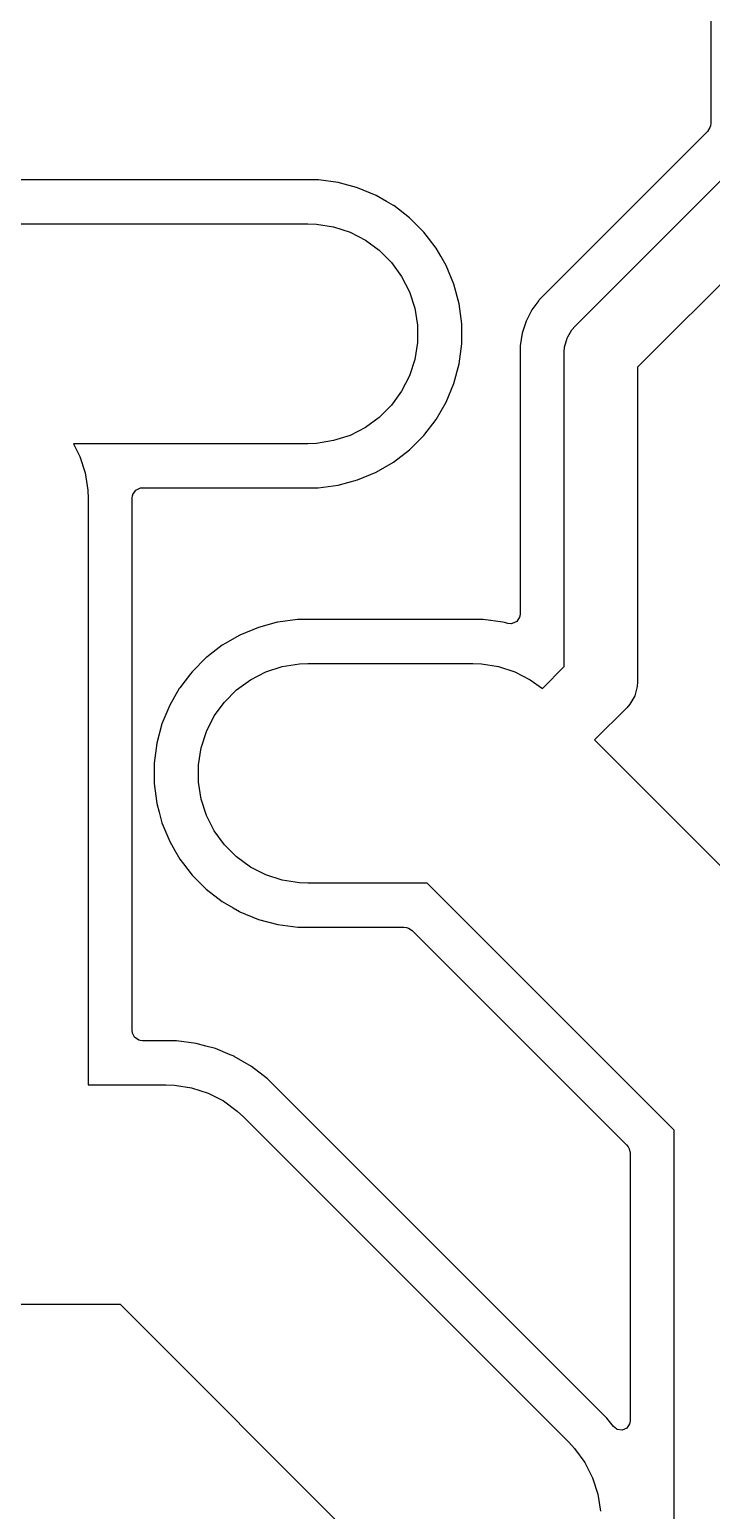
# Model space of a CAD drawing. Header units: inches. Extents: x 1.32 to 5.22, y -7.01 to -1.14.
# Drawn here: x 3.079 to 3.445, y -4.717 to -3.921 of the extents above; entities that cross this region are included whole.
import ezdxf

# ---------------------------------------------------------------- set-up
doc = ezdxf.new("R2010")
doc.units = ezdxf.units.IN
doc.header["$MEASUREMENT"] = 0
doc.layers.add('F.Cu', color=13, linetype='CONTINUOUS', true_color=0xc83434)

msp = doc.modelspace()

# ---------------------------------------------------------------- linework, layer by layer
at = {"layer": 'F.Cu', "linetype": 'CONTINUOUS'}
for p, q in [((3.44488, -3.85875), (3.44488, -3.97144)), ((3.37191, -4.08057), (3.48411, -3.96836)), ((3.44316, -3.97588), (3.3526, -4.06644)), ((3.44439, -3.9738), (3.44316, -3.97588)), ((3.44468, -3.97281), (3.44439, -3.9738)), ((3.44488, -3.97144), (3.44468, -3.97281)), ((3.23377, -4.00195), (2.96802, -4.00195)), ((3.23385, -4.00196), (3.23377, -4.00195)), ((3.23377, -4.00195), (3.23377, -4.00195)), ((3.23377, -4.00195), (3.23377, -4.00195)), ((3.23393, -4.00197), (3.23385, -4.00196)), ((3.24451, -4.00336), (3.23393, -4.00197)), ((3.50619, -4.00197), (3.40551, -4.10264)), ((3.24975, -4.00477), (3.24451, -4.00336)), ((3.24451, -4.00336), (3.24451, -4.00336)), ((3.24451, -4.00336), (3.24451, -4.00336)), ((3.25327, -4.00571), (3.24975, -4.00477)), ((3.24975, -4.00477), (3.24975, -4.00477)), ((3.25499, -4.00617), (3.25327, -4.00571)), ((3.265, -4.01032), (3.25499, -4.00617)), ((3.27065, -4.01358), (3.265, -4.01032)), ((3.265, -4.01032), (3.265, -4.01032)), ((3.27439, -4.01574), (3.27065, -4.01358)), ((3.27065, -4.01358), (3.27065, -4.01358)), ((3.2744, -4.01575), (3.27439, -4.01574)), ((3.27445, -4.01579), (3.2744, -4.01575)), ((3.28299, -4.02234), (3.27445, -4.01579)), ((2.9626, -4.02559), (3.22835, -4.02559)), ((3.22835, -4.02559), (3.23298, -4.02577)), ((3.23298, -4.02577), (3.24213, -4.02722)), ((3.29065, -4.03), (3.28299, -4.02234)), ((3.28299, -4.02234), (3.28299, -4.02234)), ((3.24213, -4.02722), (3.25095, -4.03009)), ((3.25095, -4.03009), (3.2592, -4.03429)), ((3.29066, -4.03), (3.29065, -4.03)), ((3.29065, -4.03), (3.29065, -4.03)), ((3.29314, -4.03324), (3.29066, -4.03)), ((3.29066, -4.03), (3.29066, -4.03)), ((3.29725, -4.0386), (3.29314, -4.03324)), ((3.2592, -4.03429), (3.2667, -4.03974)), ((3.2667, -4.03974), (3.27325, -4.04629)), ((3.29977, -4.04296), (3.29725, -4.0386)), ((3.29725, -4.0386), (3.29725, -4.0386)), ((3.27325, -4.04629), (3.2787, -4.05379)), ((3.3026, -4.04786), (3.29977, -4.04296)), ((3.29977, -4.04296), (3.29977, -4.04296)), ((3.30264, -4.04792), (3.3026, -4.04786)), ((3.30267, -4.04798), (3.30264, -4.04792)), ((3.30268, -4.04801), (3.30267, -4.04798)), ((3.30682, -4.05801), (3.30268, -4.04801)), ((3.2787, -4.05379), (3.28291, -4.06205)), ((3.30963, -4.06848), (3.30682, -4.05801)), ((3.28291, -4.06205), (3.28577, -4.07086)), ((3.28577, -4.07086), (3.28722, -4.08001)), ((3.31104, -4.07923), (3.30963, -4.06848)), ((3.34877, -4.07178), (3.34567, -4.07786)), ((3.35133, -4.06826), (3.34877, -4.07178)), ((3.34877, -4.07178), (3.34877, -4.07178)), ((3.35244, -4.06673), (3.35133, -4.06826)), ((3.35133, -4.06826), (3.35133, -4.06826)), ((3.3526, -4.06644), (3.35244, -4.06673)), ((3.28722, -4.08001), (3.28722, -4.08928)), ((3.31104, -4.09007), (3.31104, -4.07923)), ((3.34567, -4.07786), (3.34357, -4.08434)), ((3.37021, -4.0825), (3.37191, -4.08057)), ((3.28722, -4.08928), (3.28577, -4.09843)), ((3.34357, -4.08434), (3.3425, -4.09108)), ((3.36631, -4.09192), (3.36764, -4.08696)), ((3.36764, -4.08696), (3.36803, -4.08628)), ((3.36803, -4.08628), (3.37021, -4.0825)), ((3.37021, -4.0825), (3.37021, -4.0825)), ((3.30963, -4.10081), (3.31104, -4.09007)), ((3.3425, -4.09108), (3.3425, -4.23504)), ((3.36614, -4.09449), (3.36631, -4.09192)), ((3.36614, -4.2635), (3.36614, -4.09449)), ((3.36631, -4.09192), (3.36631, -4.09192)), ((3.28577, -4.09843), (3.28291, -4.10725)), ((3.30682, -4.11128), (3.30963, -4.10081)), ((3.40551, -4.10264), (3.40551, -4.27165)), ((3.28291, -4.10725), (3.2787, -4.1155)), ((3.30267, -4.1213), (3.30682, -4.11128)), ((3.2787, -4.1155), (3.27325, -4.123)), ((3.29725, -4.13069), (3.30267, -4.1213)), ((3.2667, -4.12955), (3.2592, -4.135)), ((3.27325, -4.123), (3.2667, -4.12955)), ((3.2592, -4.135), (3.25095, -4.13921)), ((3.29065, -4.13929), (3.29725, -4.13069)), ((3.22835, -4.1437), (3.10221, -4.1437)), ((3.10221, -4.1437), (3.10426, -4.14772)), ((3.23298, -4.14352), (3.22835, -4.1437)), ((3.24213, -4.14207), (3.23298, -4.14352)), ((3.25095, -4.13921), (3.24213, -4.14207)), ((3.28299, -4.14695), (3.29065, -4.13929)), ((3.10426, -4.14772), (3.10574, -4.15063)), ((3.10574, -4.15063), (3.1086, -4.15944)), ((3.265, -4.15897), (3.27439, -4.15355)), ((3.27439, -4.15355), (3.28299, -4.14695)), ((3.1086, -4.15944), (3.11005, -4.16859)), ((3.25499, -4.16312), (3.265, -4.15897)), ((3.11005, -4.16859), (3.11024, -4.17323)), ((3.13425, -4.17096), (3.13574, -4.16865)), ((3.13574, -4.16865), (3.13579, -4.1686)), ((3.13579, -4.1686), (3.13795, -4.16752)), ((3.13795, -4.16752), (3.13825, -4.16745)), ((3.13825, -4.16745), (3.13928, -4.16734)), ((3.13928, -4.16734), (3.23377, -4.16734)), ((3.23377, -4.16734), (3.24451, -4.16593)), ((3.23377, -4.16734), (3.23377, -4.16734)), ((3.24451, -4.16593), (3.25499, -4.16312)), ((3.11024, -4.17323), (3.11024, -4.48819)), ((3.13388, -4.17293), (3.13408, -4.17155)), ((3.13388, -4.1789), (3.13388, -4.17293)), ((3.13408, -4.17155), (3.13412, -4.17141)), ((3.13412, -4.17141), (3.13425, -4.17096)), ((3.13388, -4.17891), (3.13388, -4.1789)), ((3.13388, -4.45914), (3.13388, -4.17891)), ((3.2112, -4.23985), (3.20171, -4.24239)), ((3.21204, -4.23962), (3.2112, -4.23985)), ((3.2112, -4.23985), (3.2112, -4.23985)), ((3.21211, -4.2396), (3.21204, -4.23962)), ((3.21218, -4.23958), (3.21211, -4.2396)), ((3.22276, -4.23819), (3.21218, -4.23958)), ((3.21218, -4.23958), (3.21218, -4.23958)), ((3.22284, -4.23818), (3.22276, -4.23819)), ((3.22293, -4.23817), (3.22284, -4.23818)), ((3.32235, -4.23817), (3.22293, -4.23817)), ((3.22293, -4.23817), (3.22293, -4.23817)), ((3.22293, -4.23817), (3.22293, -4.23817)), ((3.32243, -4.23818), (3.32235, -4.23817)), ((3.32235, -4.23817), (3.32235, -4.23817)), ((3.32235, -4.23817), (3.32235, -4.23817)), ((3.32251, -4.23819), (3.32243, -4.23818)), ((3.3331, -4.23958), (3.32251, -4.23819)), ((3.33407, -4.23985), (3.3331, -4.23958)), ((3.3331, -4.23958), (3.3331, -4.23958)), ((3.33587, -4.24033), (3.33407, -4.23985)), ((3.33407, -4.23985), (3.33407, -4.23985)), ((3.33783, -4.24044), (3.33587, -4.24033)), ((3.33816, -4.2404), (3.33783, -4.24044)), ((3.34066, -4.23925), (3.33816, -4.2404)), ((3.34215, -4.23694), (3.34066, -4.23925)), ((3.3423, -4.23642), (3.34215, -4.23694)), ((3.3425, -4.23504), (3.3423, -4.23642)), ((3.19169, -4.24654), (3.18375, -4.25113)), ((3.20171, -4.24239), (3.19169, -4.24654)), ((3.19169, -4.24654), (3.19169, -4.24654)), ((3.20171, -4.24239), (3.20171, -4.24239)), ((3.17585, -4.25691), (3.17391, -4.2584)), ((3.1823, -4.25196), (3.17585, -4.25691)), ((3.18251, -4.25184), (3.1823, -4.25196)), ((3.18375, -4.25113), (3.18251, -4.25184)), ((3.18251, -4.25184), (3.18251, -4.25184)), ((3.18375, -4.25113), (3.18375, -4.25113)), ((3.1737, -4.25856), (3.16604, -4.26622)), ((3.17391, -4.2584), (3.1737, -4.25856)), ((3.1737, -4.25856), (3.1737, -4.25856)), ((3.1737, -4.25856), (3.1737, -4.25856)), ((3.20575, -4.26631), (3.21456, -4.26344)), ((3.21456, -4.26344), (3.22371, -4.26199)), ((3.22371, -4.26199), (3.22835, -4.26181)), ((3.22835, -4.26181), (3.31693, -4.26181)), ((3.31693, -4.26181), (3.32156, -4.26199)), ((3.32156, -4.26199), (3.33072, -4.26344)), ((3.33072, -4.26344), (3.33953, -4.26631)), ((3.35435, -4.27529), (3.36614, -4.2635)), ((3.16515, -4.26738), (3.15944, -4.27482)), ((3.16604, -4.26622), (3.16515, -4.26738)), ((3.16604, -4.26622), (3.16604, -4.26622)), ((3.16604, -4.26622), (3.16604, -4.26622)), ((3.16604, -4.26622), (3.16604, -4.26622)), ((3.18999, -4.27596), (3.19749, -4.27051)), ((3.19749, -4.27051), (3.20575, -4.26631)), ((3.33953, -4.26631), (3.34779, -4.27051)), ((3.34779, -4.27051), (3.35435, -4.27529)), ((3.40551, -4.27165), (3.40534, -4.27422)), ((3.15919, -4.27525), (3.15402, -4.28421)), ((3.1593, -4.27501), (3.15919, -4.27525)), ((3.15944, -4.27482), (3.1593, -4.27501)), ((3.18344, -4.28251), (3.18999, -4.27596)), ((3.40401, -4.27919), (3.40144, -4.28364)), ((3.40441, -4.27772), (3.40401, -4.27919)), ((3.40534, -4.27422), (3.40441, -4.27772)), ((3.40534, -4.27422), (3.40534, -4.27422)), ((3.15402, -4.28421), (3.14987, -4.29423)), ((3.15402, -4.28421), (3.15402, -4.28421)), ((3.17799, -4.29001), (3.18344, -4.28251)), ((3.39975, -4.28557), (3.38245, -4.30287)), ((3.40144, -4.28364), (3.39975, -4.28557)), ((3.40144, -4.28364), (3.40144, -4.28364)), ((3.14987, -4.29423), (3.14706, -4.3047)), ((3.14987, -4.29423), (3.14987, -4.29423)), ((3.17379, -4.29827), (3.17799, -4.29001)), ((3.14706, -4.3047), (3.14565, -4.31545)), ((3.14706, -4.3047), (3.14706, -4.3047)), ((3.14706, -4.3047), (3.14706, -4.3047)), ((3.17092, -4.30708), (3.17379, -4.29827)), ((3.38245, -4.30287), (3.52601, -4.44643)), ((3.16947, -4.31623), (3.17092, -4.30708)), ((3.14565, -4.31545), (3.14565, -4.31545)), ((3.14565, -4.31545), (3.14565, -4.32629)), ((3.16947, -4.3255), (3.16947, -4.31623)), ((3.14565, -4.32629), (3.14565, -4.32629)), ((3.14565, -4.32629), (3.14653, -4.33299)), ((3.17092, -4.33465), (3.16947, -4.3255)), ((3.14653, -4.33299), (3.14706, -4.33703)), ((3.17379, -4.34347), (3.17092, -4.33465)), ((3.14706, -4.33703), (3.14706, -4.33703)), ((3.14706, -4.33703), (3.14706, -4.33703)), ((3.14706, -4.33703), (3.14832, -4.34174)), ((3.14832, -4.34174), (3.14987, -4.34751)), ((3.17799, -4.35172), (3.17379, -4.34347)), ((3.14987, -4.34751), (3.14987, -4.34751)), ((3.14987, -4.34751), (3.14987, -4.34751)), ((3.14987, -4.34751), (3.15402, -4.35752)), ((3.18344, -4.35922), (3.17799, -4.35172)), ((3.15402, -4.35752), (3.15683, -4.36239)), ((3.18999, -4.36577), (3.18344, -4.35922)), ((3.15683, -4.36239), (3.15944, -4.36691)), ((3.15944, -4.36691), (3.16135, -4.3694)), ((3.19749, -4.37122), (3.18999, -4.36577)), ((3.16135, -4.3694), (3.16604, -4.37551)), ((3.16604, -4.37551), (3.16604, -4.37551)), ((3.16604, -4.37551), (3.16604, -4.37551)), ((3.16604, -4.37551), (3.1737, -4.38317)), ((3.20575, -4.37543), (3.19749, -4.37122)), ((3.21456, -4.37829), (3.20575, -4.37543)), ((3.1737, -4.38317), (3.1737, -4.38317)), ((3.1737, -4.38317), (3.1737, -4.38317)), ((3.1737, -4.38317), (3.1737, -4.38317)), ((3.1737, -4.38317), (3.1823, -4.38977)), ((3.22371, -4.37974), (3.21456, -4.37829)), ((3.22835, -4.37992), (3.22371, -4.37974)), ((3.29247, -4.37992), (3.22835, -4.37992)), ((3.4252, -4.51265), (3.29247, -4.37992)), ((3.1823, -4.38977), (3.18809, -4.39311)), ((3.18809, -4.39311), (3.18809, -4.39311)), ((3.18809, -4.39311), (3.19156, -4.39512)), ((3.19156, -4.39512), (3.19162, -4.39516)), ((3.19162, -4.39516), (3.19168, -4.39519)), ((3.19168, -4.39519), (3.19171, -4.3952)), ((3.19171, -4.3952), (3.20171, -4.39934)), ((3.20171, -4.39934), (3.21218, -4.40215)), ((3.21218, -4.40215), (3.22293, -4.40356)), ((3.22293, -4.40356), (3.27995, -4.40356)), ((3.27995, -4.40356), (3.28133, -4.40376)), ((3.28133, -4.40376), (3.28232, -4.40405)), ((3.28232, -4.40405), (3.2844, -4.40528)), ((3.2844, -4.40528), (3.39963, -4.52052)), ((3.13399, -4.46018), (3.13388, -4.45914)), ((3.13405, -4.46048), (3.13399, -4.46018)), ((3.13514, -4.46264), (3.13405, -4.46048)), ((3.13518, -4.46269), (3.13514, -4.46264)), ((3.1375, -4.46418), (3.13518, -4.46269)), ((3.13809, -4.46435), (3.1375, -4.46418)), ((3.13946, -4.46455), (3.13809, -4.46435)), ((3.15743, -4.46455), (3.13946, -4.46455)), ((3.15751, -4.46456), (3.15743, -4.46455)), ((3.15743, -4.46455), (3.15743, -4.46455)), ((3.15743, -4.46455), (3.15743, -4.46455)), ((3.15743, -4.46455), (3.15743, -4.46455)), ((3.15759, -4.46457), (3.15751, -4.46456)), ((3.16818, -4.46596), (3.15759, -4.46457)), ((3.17341, -4.46737), (3.16818, -4.46596)), ((3.16818, -4.46596), (3.16818, -4.46596)), ((3.16818, -4.46596), (3.16818, -4.46596)), ((3.17865, -4.46877), (3.17341, -4.46737)), ((3.17341, -4.46737), (3.17341, -4.46737)), ((3.1865, -4.47202), (3.17865, -4.46877)), ((3.18864, -4.47291), (3.1865, -4.47202)), ((3.18866, -4.47292), (3.18864, -4.47291)), ((3.19805, -4.47834), (3.18866, -4.47292)), ((3.18866, -4.47292), (3.18866, -4.47292)), ((3.20665, -4.48494), (3.19805, -4.47834)), ((3.38908, -4.66736), (3.20665, -4.48494)), ((3.20665, -4.48494), (3.20665, -4.48494)), ((3.20665, -4.48494), (3.20665, -4.48494)), ((3.20665, -4.48494), (3.20665, -4.48494)), ((3.11024, -4.48819), (3.15201, -4.48819)), ((3.15201, -4.48819), (3.15664, -4.48837)), ((3.15664, -4.48837), (3.16579, -4.48982)), ((3.16579, -4.48982), (3.17461, -4.49268)), ((3.17461, -4.49268), (3.18286, -4.49689)), ((3.18286, -4.49689), (3.19036, -4.50234)), ((3.19036, -4.50234), (3.19377, -4.50549)), ((3.19377, -4.50549), (3.36853, -4.68025)), ((3.4252, -5.27559), (3.4252, -4.51265)), ((3.39963, -4.52052), (3.40046, -4.52163)), ((3.40046, -4.52163), (3.40096, -4.52254)), ((3.40096, -4.52254), (3.40156, -4.52488)), ((3.40156, -4.52488), (3.40156, -4.66854)), ((3.12755, -4.6063), (3.05118, -4.6063)), ((3.26772, -4.74647), (3.12755, -4.6063)), ((3.39254, -4.67188), (3.38908, -4.66736)), ((3.38908, -4.66736), (3.38908, -4.66736)), ((3.38908, -4.66736), (3.38908, -4.66736)), ((3.38908, -4.66736), (3.38908, -4.66736)), ((3.40123, -4.67034), (3.39974, -4.67266)), ((3.40136, -4.66991), (3.40123, -4.67034)), ((3.40156, -4.66854), (3.40136, -4.66991)), ((3.39439, -4.67335), (3.39254, -4.67188)), ((3.39452, -4.67341), (3.39439, -4.67335)), ((3.39724, -4.6738), (3.39452, -4.67341)), ((3.39452, -4.67341), (3.39452, -4.67341)), ((3.39974, -4.67266), (3.39724, -4.6738)), ((3.36853, -4.68025), (3.37168, -4.68365)), ((3.37168, -4.68365), (3.37712, -4.69115)), ((3.37712, -4.69115), (3.38133, -4.69941)), ((3.38133, -4.69941), (3.3842, -4.70822)), ((3.3842, -4.70822), (3.38564, -4.71737))]:
    msp.add_line(p, q, dxfattribs=at)

doc.saveas('drawing.dxf')
